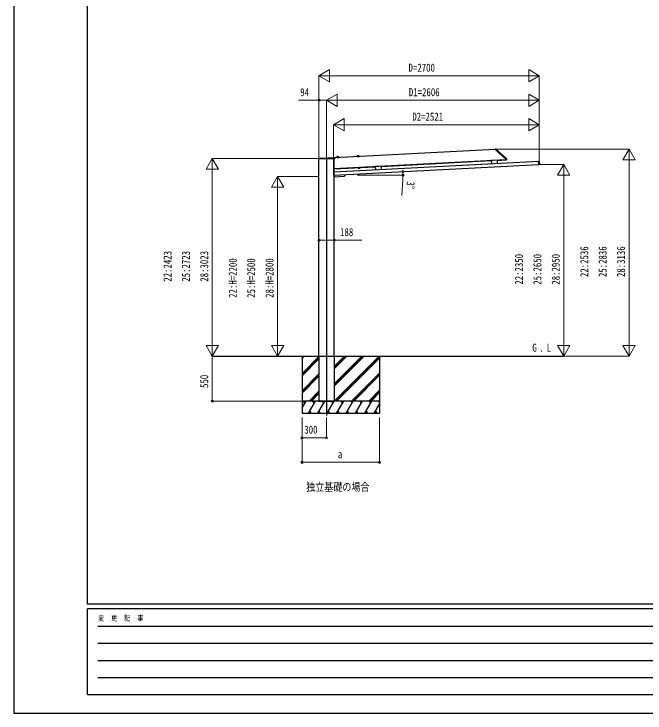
# Model space of a CAD drawing. Units: millimetres, scale not verified. Extents: x -12615 to 12615, y -8910 to 8910.
# Drawn here: x -12615 to -4882, y -8910 to -345 of the extents above; entities that cross this region are included whole.
import ezdxf
from ezdxf.enums import TextEntityAlignment as Align

# ---------------------------------------------------------------- set-up
doc = ezdxf.new("R2010")
doc.units = ezdxf.units.MM
doc.header["$LTSCALE"] = 50
for name, color, linetype in [('0-2_USER1', 3, 'Continuous'), ('0-4_YKK_12', 2, 'Continuous'), ('0-6_YKK_A1', 4, 'Continuous'), ('0-8_YKK_ZWAK', 7, 'Continuous')]:
    doc.layers.add(name, color=color, linetype=linetype)
doc.layers.add('0-7_YKK_D', color=6, linetype='Continuous', lineweight=18)
doc.styles.add('ＭＳ ゴシック', font='')
doc.styles.get('ＭＳ ゴシック').set_extended_font_data('MS Gothic')

msp = doc.modelspace()

# ---------------------------------------------------------------- linework, layer by layer
at = {"layer": '0-4_YKK_12'}
msp.add_line((-8784.04, -2112.5), (-8784.04, -5265.48), dxfattribs=at)
at = {"layer": '0-6_YKK_A1'}
for p, q in [((-8686.76, -2105.46), (-6718.99, -2002.33)), ((-6719.17, -1998.84), (-6711.57, -1998.91)), ((-6719.15, -1999.31), (-6719.17, -1998.84)), ((-6719.15, -1999.31), (-6718.85, -2004.93)), ((-6718.69, -2005.28), (-6589.2, -2121.87)), ((-6708.93, -1999.94), (-6581.07, -2115.06)), ((-8883.6, -2119.83), (-8883.53, -2111.98)), ((-8883.1, -2119.83), (-8883.6, -2119.83)), ((-8685.63, -2119.83), (-8883.1, -2119.83)), ((-8882.53, -2110.99), (-8687.02, -2110.99)), ((-8878.04, -4538), (-8878.04, -2119.83)), ((-8850.29, -2110.92), (-8688.05, -2102.42)), ((-8691.34, -2279.94), (-8691.34, -2119.83)), ((-8690.04, -2279.87), (-8690.04, -2119.83)), ((-8690.04, -2237.81), (-6588.75, -2127.69)), ((-8687.01, -2103.3), (-8686.03, -2111.88)), ((-8686.03, -2111.88), (-8686.03, -2111.9)), ((-8686.03, -2111.9), (-8685.13, -2119.83)), ((-8685.13, -2119.83), (-8685.63, -2119.83)), ((-8659.01, -2102.07), (-8659.02, -2103.6)), ((-8659.02, -2103.6), (-8635.05, -2102.35)), ((-8659.02, -2103.6), (-8635.05, -2102.35)), ((-8659, -2104), (-8659.02, -2103.6)), ((-8659, -2104), (-8635.03, -2102.75)), ((-8658.53, -2101.58), (-8635.75, -2100.38)), ((-8657.95, -2094.85), (-8658.01, -2101.55)), ((-8655.11, -2091.88), (-8640.17, -2091.1)), ((-8637.04, -2093.76), (-8636.28, -2100.41)), ((-8635.23, -2100.82), (-8635.05, -2102.35)), ((-8635.03, -2102.75), (-8635.05, -2102.35)), ((-8409.35, -2088.99), (-8409.36, -2090.52)), ((-8409.36, -2090.52), (-8385.4, -2089.26)), ((-8409.36, -2090.52), (-8385.4, -2089.26)), ((-8409.34, -2090.92), (-8409.36, -2090.52)), ((-8409.34, -2090.92), (-8385.38, -2089.66)), ((-8408.88, -2088.49), (-8386.09, -2087.3)), ((-8408.29, -2081.77), (-8408.35, -2088.46)), ((-8405.45, -2078.8), (-8390.52, -2078.02)), ((-8387.38, -2080.67), (-8386.62, -2087.32)), ((-8385.57, -2087.74), (-8385.4, -2089.26)), ((-8385.38, -2089.66), (-8385.4, -2089.26)), ((-6695.97, -2135.81), (-6766.87, -2139.53)), ((-6766.87, -2139.53), (-6764.81, -2178.97)), ((-6695.97, -2135.81), (-6693.9, -2175.26)), ((-6695.84, -2138.31), (-6588.49, -2132.68)), ((-6589.04, -2122.22), (-6588.95, -2123.82)), ((-6588.9, -2124.76), (-6588.95, -2123.82)), ((-6588.9, -2124.76), (-6581.27, -2124.83)), ((-6588.88, -2125.26), (-6588.9, -2124.76)), ((-6588.88, -2125.26), (-6588.49, -2132.68)), ((-6588.49, -2132.68), (-6580.88, -2132.28)), ((-6581.27, -2124.83), (-6579.86, -2124.84)), ((-6579.75, -2117.82), (-6579.43, -2123.91)), ((-6579.43, -2123.91), (-6579.36, -2125.31)), ((-8692.38, -2279.99), (-6180.11, -2148.33)), ((-8690.29, -2319.94), (-6184.7, -2188.62)), ((-8689.78, -2242.8), (-8187.21, -2216.47)), ((-8116.44, -2210.25), (-8187.34, -2213.97)), ((-8187.34, -2213.97), (-8185.27, -2253.41)), ((-8116.44, -2210.25), (-8114.37, -2249.7)), ((-8116.31, -2212.75), (-6766.74, -2142.02)), ((-6191.96, -2148.95), (-6186.79, -2148.68)), ((-6185.67, -2147.24), (-6186.87, -2147.3)), ((-6186.87, -2147.31), (-6186.87, -2147.3)), ((-6186.85, -2147.65), (-6186.87, -2147.31)), ((-6186.82, -2148.15), (-6186.85, -2147.65)), ((-6184.67, -2189.18), (-6186.82, -2148.15)), ((-6185.67, -2147.24), (-6185.67, -2147.24)), ((-6185.07, -2147.1), (-6179.18, -2146.79)), ((-6184.65, -2189.68), (-6184.67, -2189.18)), ((-6184.65, -2189.68), (-6184.63, -2190.02)), ((-6184.63, -2190.02), (-6183.43, -2189.96)), ((-6184.63, -2190.02), (-6184.63, -2190.02)), ((-6183.43, -2189.96), (-6183.43, -2189.96)), ((-6176.93, -2189.73), (-6182.82, -2190.04)), ((-6178.66, -2147.26), (-6176.46, -2189.21)), ((-8700.62, -2279.43), (-8698.43, -2321.38)), ((-8694.26, -2278.6), (-8700.15, -2278.91)), ((-8693.65, -2278.68), (-8692.46, -2278.62)), ((-8693.65, -2278.68), (-8693.65, -2278.68)), ((-8692.44, -2278.97), (-8692.46, -2278.62)), ((-8692.46, -2278.62), (-8692.46, -2278.62)), ((-8692.41, -2279.46), (-8692.44, -2278.97)), ((-8690.26, -2320.49), (-8692.41, -2279.46)), ((-8689.78, -2242.8), (-8690.04, -2237.85)), ((-8382.53, -2229.91), (-8397.52, -2230.69)), ((-8397.52, -2230.69), (-8397.26, -2235.6)), ((-8396.23, -2236.13), (-8397.26, -2235.6)), ((-8397.06, -2230.67), (-8397.15, -2229.07)), ((-8383.24, -2235.45), (-8396.23, -2236.13)), ((-8393.77, -2230.5), (-8393.51, -2235.41)), ((-8386.27, -2230.1), (-8386.02, -2235.02)), ((-8383.24, -2235.45), (-8382.27, -2234.82)), ((-8383.07, -2228.33), (-8382.98, -2229.93)), ((-8382.53, -2229.91), (-8382.27, -2234.82)), ((-8697.9, -2321.85), (-8692.01, -2321.54)), ((-8691.9, -2321.52), (-8691.01, -2338.5)), ((-8690.22, -2321.34), (-8691.42, -2321.4)), ((-8691.42, -2321.4), (-8691.42, -2321.4)), ((-8691.34, -4538), (-8691.34, -2321.4)), ((-8691.34, -2338), (-8691.04, -2338)), ((-8690.24, -2320.99), (-8690.26, -2320.49)), ((-8690.24, -2320.99), (-8690.22, -2321.34)), ((-8690.22, -2321.34), (-8690.22, -2321.34)), ((-8690.04, -4538), (-8690.04, -2339.45)), ((-8689.96, -2339.45), (-8565.63, -2332.93)), ((-8565.66, -2313.4), (-8564.69, -2331.88)), ((-10168.44, -4538), (-5881.63, -4538)), ((-9084.94, -4538), (-9084.94, -5238)), ((-9084.94, -4565.38), (-9057.56, -4538)), ((-9084.94, -4551.24), (-9071.7, -4538)), ((-8878.04, -4538), (-8878.04, -5088)), ((-8691.34, -4538), (-8691.34, -5088)), ((-8691.08, -5088), (-8141.08, -4538)), ((-8690.94, -4904.01), (-8324.93, -4538)), ((-8690.94, -4875.73), (-8353.21, -4538)), ((-8690.94, -4889.87), (-8339.07, -4538)), ((-8690.94, -4691.88), (-8537.06, -4538)), ((-8690.94, -4677.74), (-8551.2, -4538)), ((-8690.94, -4663.6), (-8565.34, -4538)), ((-8134.94, -4538), (-8134.94, -5238)), ((-9084.94, -4749.23), (-8878.94, -4543.23)), ((-9084.94, -4763.37), (-8878.94, -4557.37)), ((-9084.94, -4777.51), (-8878.94, -4571.51)), ((-8676.94, -5088), (-8134.94, -4546)), ((-8662.8, -5088), (-8134.94, -4560.15)), ((-9084.94, -4961.36), (-8878.94, -4755.36)), ((-9084.94, -4975.5), (-8878.94, -4769.5)), ((-9084.94, -4989.64), (-8878.94, -4783.65)), ((-8478.95, -5088), (-8134.94, -4743.99)), ((-8464.81, -5088), (-8134.94, -4758.14)), ((-8450.66, -5088), (-8134.94, -4772.28)), ((-8999.45, -5088), (-8878.94, -4967.49)), ((-8266.82, -5088), (-8134.94, -4956.12)), ((-8985.31, -5088), (-8878.94, -4981.63)), ((-8971.16, -5088), (-8878.94, -4995.78)), ((-8252.67, -5088), (-8134.94, -4970.27)), ((-8238.53, -5088), (-8134.94, -4984.41)), ((-8134.94, -5088), (-9084.94, -5088)), ((-9084.94, -5171.83), (-9036.54, -5088)), ((-9051.54, -5113.98), (-9066.54, -5088)), ((-9007.67, -5238), (-8921.07, -5088)), ((-8936.07, -5113.98), (-8951.07, -5088)), ((-8892.2, -5238), (-8805.6, -5088)), ((-8878.04, -5088), (-8691.34, -5088)), ((-8820.6, -5113.98), (-8835.6, -5088)), ((-8776.73, -5238), (-8690.13, -5088)), ((-8705.13, -5113.98), (-8720.13, -5088)), ((-8661.26, -5238), (-8574.66, -5088)), ((-8589.66, -5113.98), (-8604.66, -5088)), ((-8545.79, -5238), (-8459.19, -5088)), ((-8489.19, -5088), (-8474.19, -5113.98)), ((-8430.32, -5238), (-8343.72, -5088)), ((-8358.72, -5113.98), (-8373.72, -5088)), ((-8314.85, -5238), (-8228.25, -5088)), ((-8243.25, -5113.98), (-8258.25, -5088)), ((-8199.38, -5238), (-8134.94, -5126.38)), ((-8134.94, -5101.58), (-8142.78, -5088)), ((-8992.68, -5212.02), (-8977.68, -5238)), ((-8877.2, -5212.02), (-8862.2, -5238)), ((-8761.73, -5212.02), (-8746.74, -5238)), ((-8646.26, -5212.02), (-8631.27, -5238)), ((-8530.79, -5212.02), (-8515.8, -5238)), ((-8415.32, -5212.02), (-8400.33, -5238)), ((-8299.85, -5212.02), (-8284.86, -5238)), ((-8184.38, -5212.02), (-8169.38, -5238)), ((-9084.94, -5238), (-8134.94, -5238))]:
    msp.add_line(p, q, dxfattribs=at)
msp.add_lwpolyline([(-6579.36, -2125.31), (-6579, -2132.18), (-6580.88, -2132.28)], dxfattribs=at)
msp.add_lwpolyline([(-8398.68, -2227.55), (-8381.7, -2226.66), (-8381.62, -2228.26), (-8398.59, -2229.15)], close=True, dxfattribs=at)
for centre, radius, start, end in [((-6718.35, -2004.91), 0.5, 183, 228), ((-6711.61, -2002.91), 4, 48, 89.5), ((-8882.53, -2111.99), 1, 90, 176.5048), ((-8882.53, -2111.99), 1, 176.5048, 179.5), ((-8852.91, -2060.99), 50, 270, 273.00032), ((-8688, -2103.42), 1, 6.5, 93.00032), ((-8687.02, -2111.99), 1, 6.5, 90), ((-8658.51, -2102.07), 0.5, 93, 179.5), ((-8654.95, -2094.88), 3, 93, 179.5), ((-8640.02, -2094.1), 3, 6.5, 93), ((-8635.73, -2100.88), 0.5, 6.5, 93), ((-8408.85, -2088.99), 0.5, 93, 179.5), ((-8405.29, -2081.79), 3, 93, 179.5), ((-8390.36, -2081.01), 3, 6.5, 93), ((-8386.07, -2087.8), 0.5, 6.5, 93), ((-6589.54, -2122.24), 0.5, 3, 48), ((-6583.75, -2118.03), 4, 3, 48), ((-6579.86, -2125.34), 0.5, 3, 89.5), ((-6185.63, -2144.37), 2.86, 272.73957, 279.49104), ((-6183.11, -2194.23), 4.28, 87.31821, 94.21342), ((-8694, -2275.83), 2.86, 266.50896, 273.26043), ((-8395.53, -2232.77), 3.32, 238.61575, 307.38425), ((-8390.38, -2223.39), 12.42, 255.41205, 290.58795), ((-8384.29, -2232.18), 3.32, 238.61575, 307.38425), ((-8691.28, -2325.68), 4.28, 91.78658, 98.68179), ((-8690.02, -2338.45), 1, 183, 273), ((-8565.69, -2331.93), 1, 273, 3)]:
    msp.add_arc(centre, radius, start, end, dxfattribs=at)
for centre, major_axis, ratio, start_param, end_param in [((-6185.67, -2147.21), (0.599, 0.031), 0.061163, 4.712389, 5.0226887), ((-6185.06, -2147.4), (0.016, -0.3), 0.998135, 3.1415927, 3.9550709), ((-6182.84, -2189.74), (0.016, -0.3), 0.998135, 5.4698366, 6.2831853), ((-6179.16, -2147.29), (0.336, 0.373), 0.99628, 5.4996506, 7.06672), ((-6176.96, -2189.23), (0.373, -0.336), 0.99628, 5.4996506, 7.06672), ((-8700.12, -2279.41), (-0.373, 0.336), 0.99628, 5.4996506, 7.06672), ((-8694.24, -2278.9), (0.016, -0.3), 0.998135, 2.3281144, 3.1415927), ((-8693.66, -2278.64), (-0.599, -0.031), 0.061163, 1.2604966, 1.5707963), ((-8697.93, -2321.35), (-0.336, -0.373), 0.99628, 5.4996506, 7.06672), ((-8692.03, -2321.24), (0.016, -0.3), 0.998135, 0, 0.8133487)]:
    msp.add_ellipse(centre, major_axis=major_axis, ratio=ratio, start_param=start_param, end_param=end_param, dxfattribs=at)
at = {"layer": '0-7_YKK_D'}
for p, q in [((-8878.04, -1101.91), (-8748.14, -1026.91)), ((-8748.14, -1176.91), (-8748.14, -1026.91)), ((-6178.04, -1101.91), (-6307.94, -1026.91)), ((-6307.94, -1026.91), (-6307.94, -1176.91)), ((-8878.04, -2104), (-8878.04, -1100.91)), ((-8878.04, -1101.91), (-8748.14, -1176.91)), ((-8878.04, -1101.91), (-8618.23, -1101.91)), ((-8728.04, -1101.91), (-6328.04, -1101.91)), ((-6178.04, -1101.91), (-6437.85, -1101.91)), ((-6178.04, -1101.91), (-6307.94, -1176.91)), ((-6178.04, -2186.8), (-6178.04, -1100.91)), ((-8784.04, -1401.91), (-8654.14, -1326.91)), ((-8654.14, -1476.91), (-8654.14, -1326.91)), ((-6178.04, -1401.91), (-6307.94, -1326.91)), ((-6307.94, -1326.91), (-6307.94, -1476.91)), ((-8878.04, -2114), (-8878.04, -1400.91)), ((-8784.04, -2111.5), (-8784.04, -1400.91)), ((-8784.04, -2111.5), (-8784.04, -1400.91)), ((-8784.04, -1401.91), (-8654.14, -1476.91)), ((-8784.04, -1401.91), (-8524.23, -1401.91)), ((-8634.04, -1401.91), (-6328.04, -1401.91)), ((-6178.04, -1401.91), (-6437.85, -1401.91)), ((-6178.04, -1401.91), (-6307.94, -1476.91)), ((-6178.04, -2186.8), (-6178.04, -1400.91)), ((-8699.04, -1701.91), (-8569.14, -1626.91)), ((-8569.14, -1776.91), (-8569.14, -1626.91)), ((-6178.04, -1701.91), (-6307.94, -1626.91)), ((-6307.94, -1626.91), (-6307.94, -1776.91)), ((-8699.04, -2279.84), (-8699.04, -1700.91)), ((-8699.04, -1701.91), (-8569.14, -1776.91)), ((-8699.04, -1701.91), (-8439.24, -1701.91)), ((-8549.04, -1701.91), (-6328.04, -1701.91)), ((-6178.04, -1701.91), (-6437.85, -1701.91)), ((-6178.04, -1701.91), (-6307.94, -1776.91)), ((-6178.04, -2186.8), (-6178.04, -1700.91)), ((-6710, -2001.91), (-5077.04, -2001.91)), ((-5078.04, -2001.91), (-5153.04, -2131.82)), ((-5078.04, -2001.91), (-5003.04, -2131.82)), ((-5078.04, -2001.91), (-5078.04, -2261.72)), ((-10184.94, -2115), (-10259.94, -2244.9)), ((-8879.04, -2115), (-10185.94, -2115)), ((-10184.94, -2115), (-10109.94, -2244.9)), ((-10184.94, -2115), (-10184.94, -2374.81)), ((-5153.04, -2131.82), (-5003.04, -2131.82)), ((-6177.02, -2188.27), (-5877.04, -2188.27)), ((-5878.04, -2188.27), (-5953.04, -2318.18)), ((-5878.04, -2188.27), (-5803.04, -2318.18)), ((-5878.04, -2188.27), (-5878.04, -2448.08)), ((-5078.04, -2151.91), (-5078.04, -4388)), ((-10259.94, -2244.9), (-10109.94, -2244.9)), ((-10184.94, -2265), (-10184.94, -4388)), ((-9384.94, -2338), (-9459.94, -2467.9)), ((-8879.04, -2338), (-9385.94, -2338)), ((-9384.94, -2338), (-9309.94, -2467.9)), ((-9384.94, -2338), (-9384.94, -2597.81)), ((-8406.65, -2319.99), (-7846.96, -2319.99)), ((-7849.51, -2370.97), (-7861.5, -2569.01)), ((-5953.04, -2318.18), (-5803.04, -2318.18)), ((-5878.04, -4388), (-5878.04, -2338.27)), ((-9459.94, -2467.9), (-9309.94, -2467.9)), ((-9384.94, -2488), (-9384.94, -4388)), ((-10184.94, -4538), (-10184.94, -4278.19)), ((-9384.94, -4538), (-9384.94, -4278.19)), ((-5878.04, -4538), (-5878.04, -4278.19)), ((-5078.04, -4538), (-5078.04, -4278.19)), ((-10184.94, -4538), (-10259.94, -4408.1)), ((-10109.94, -4408.1), (-10259.94, -4408.1)), ((-10184.94, -4538), (-10109.94, -4408.1)), ((-9384.94, -4538), (-9459.94, -4408.1)), ((-9309.94, -4408.1), (-9459.94, -4408.1)), ((-9384.94, -4538), (-9309.94, -4408.1)), ((-5878.04, -4538), (-5953.04, -4408.1)), ((-5803.04, -4408.1), (-5953.04, -4408.1)), ((-5878.04, -4538), (-5803.04, -4408.1)), ((-5078.04, -4538), (-5153.04, -4408.1)), ((-5003.04, -4408.1), (-5153.04, -4408.1)), ((-5078.04, -4538), (-5003.04, -4408.1)), ((-8959.64, -4538), (-10185.94, -4538)), ((-10184.94, -4538), (-10184.94, -5088)), ((-8879.04, -4538), (-9385.94, -4538)), ((-5880.63, -4538), (-5877.04, -4538)), ((-5880.63, -4538), (-5077.04, -4538)), ((-9085.94, -5088), (-10185.94, -5088)), ((-9084.94, -5288), (-9084.94, -5539)), ((-9084.94, -5288), (-9084.94, -5839)), ((-8784.94, -5288), (-8784.94, -5539)), ((-8134.94, -5288), (-8134.94, -5839)), ((-9084.94, -5538), (-8784.94, -5538)), ((-9084.94, -5838), (-8134.94, -5838))]:
    msp.add_line(p, q, dxfattribs=at)
for points in [[(-8784.04, -1401.91), (-8878.04, -1401.91), (-9127.44, -1401.91)], [(-8878.04, -3116.32), (-8690.04, -3116.32), (-8354.24, -3116.32)]]:
    msp.add_lwpolyline(points, dxfattribs=at)
for centre in [(-8878.04, -1401.91), (-7849.12, -2275.85), (-7847.96, -2319.99), (-8878.04, -3116.32), (-8690.04, -3116.32), (-10184.94, -5088), (-9084.94, -5538), (-8784.94, -5538), (-9084.94, -5838), (-8134.94, -5838)]:
    msp.add_circle(centre, 12.75, dxfattribs=at)
for start, end in [(0, 3), (356.53473, 0)]:
    msp.add_arc((-8691.34, -2319.99), 843.38, start, end, dxfattribs=at)
at = {"layer": '0-8_YKK_ZWAK'}
for p, q in [((-11714.94, -7575), (-11714.94, 8325)), ((11685.06, -7575), (-11714.94, -7575)), ((-3914.94, -7635), (-11714.94, -7635)), ((-11714.94, -8685), (-11714.94, -7635)), ((-11587.44, -7845), (-4064.94, -7845)), ((-11587.44, -8055), (-4064.94, -8055)), ((-11587.44, -8265), (-4064.94, -8265)), ((-11587.44, -8475), (-4064.94, -8475)), ((-11714.94, -8685), (-3914.94, -8685))]:
    msp.add_line(p, q, dxfattribs=at)
msp.add_lwpolyline([(-12615, -8910), (12615, -8910), (12615, 8910), (-12615, 8910)], close=True, dxfattribs=at)

# ---------------------------------------------------------------- texts
at = {"layer": '0-2_USER1', "style": 'ＭＳ ゴシック', "width": 0.8}
for s, p in [('G', (-6263.34, -4512.69)), ('L', (-6086.02, -4512.69)), ('.', (-6176.94, -4512.69)), ('独立基礎の場合', (-9034.57, -6219.76))]:
    msp.add_text(s, height=98.97, dxfattribs=at).set_placement(p, align=Align.BOTTOM_LEFT)
at = {"layer": '0-7_YKK_D', "style": 'ＭＳ ゴシック', "width": 0.8}
for s, p in [('D=2700', (-7780.04, -1081.91)), ('94', (-9107.44, -1381.91)), ('D1=2606', (-7776.24, -1381.91)), ('D2=2521', (-7733.74, -1681.91)), ('188', (-8619.04, -3096.32)), ('300', (-9057.34, -5518)), ('a', (-8645.94, -5818))]:
    msp.add_text(s, height=98.97, dxfattribs=at).set_placement(p, align=Align.BOTTOM_LEFT)
for s, rotation, p in [('3°', 266.535, (-7830.75, -2392.14)), ('22:2536', 90, (-5548.04, -3568.76)), ('25:2836', 90, (-5323.04, -3568.76)), ('28:3136', 90, (-5098.04, -3568.76)), ('22:2423', 90, (-10654.94, -3625.3)), ('25:2723', 90, (-10429.94, -3625.3)), ('28:3023', 90, (-10204.94, -3625.3)), ('22:2350', 90, (-6348.04, -3661.94)), ('25:2650', 90, (-6123.04, -3661.94)), ('28:2950', 90, (-5898.04, -3661.94)), ('22:H=2200', 90, (-9854.94, -3823.2)), ('25:H=2500', 90, (-9629.94, -3823.2)), ('28:H=2800', 90, (-9404.94, -3823.2)), ('550', 90, (-10204.94, -4927.08))]:
    msp.add_text(s, height=98.97, rotation=rotation, dxfattribs=at).set_placement(p, align=Align.BOTTOM_LEFT)
at = {"layer": '0-8_YKK_ZWAK', "style": 'ＭＳ ゴシック', "width": 0.8}
msp.add_text('変  更  記  事', height=65.98, dxfattribs=at).set_placement((-11583.93, -7800), align=Align.BOTTOM_LEFT)

doc.saveas('drawing.dxf')
